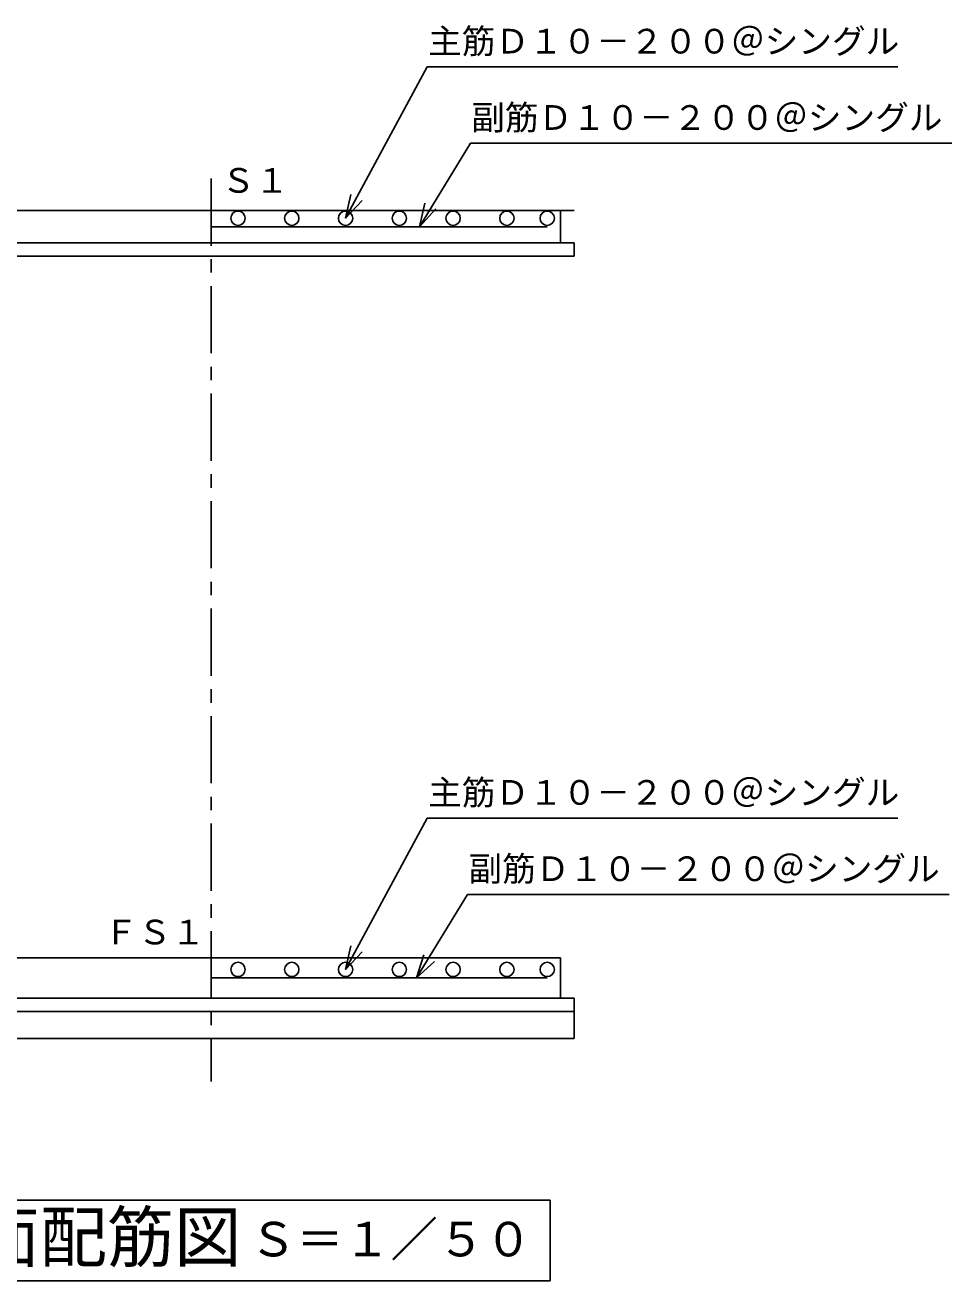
# Model space of a CAD drawing. Units: millimetres, scale not verified. Extents: x -14850 to 14850, y -10500 to 10500.
# Drawn here: x 120 to 3567, y -912 to 3760 of the extents above; entities that cross this region are included whole.
import ezdxf
from ezdxf.enums import TextEntityAlignment as Align

# ---------------------------------------------------------------- set-up
doc = ezdxf.new("R2010")
doc.units = ezdxf.units.MM
doc.header["$LTSCALE"] = 50
doc.linetypes.add('CHAIN1', pattern=[8, 5, -1, 1, -1])
doc.linetypes.add('LONG_DASHED1', pattern=[7, 6, -1])
for name, color, linetype, lineweight in [('0-0_躯体', 5, 'Continuous', 25), ('0-1_機器', 2, 'Continuous', 25), ('0-2_空気管', 3, 'Continuous', 25), ('0-3_水管', 3, 'Continuous', 25), ('0-8_00クル-フ-2製作', 3, 'Continuous', 25)]:
    doc.layers.add(name, color=color, linetype=linetype, lineweight=lineweight)
doc.styles.add('ＭＳ ゴシック', font='')
doc.styles.get('ＭＳ ゴシック').set_extended_font_data('MS Gothic')

msp = doc.modelspace()

# ---------------------------------------------------------------- linework, layer by layer
at = {"layer": '0-0_躯体', "color": 2}
msp.add_line((2111.79, 3069.95), (2111.79, 2949.95), dxfattribs=at)
at = {"layer": '0-0_躯体', "color": 3}
for p, q in [((811.79, 3009.95), (2061.79, 3009.95)), ((811.79, 214.95), (2061.79, 214.95))]:
    msp.add_line(p, q, dxfattribs=at)
at = {"layer": '0-0_躯体', "color": 2, "linetype": 'LONG_DASHED1'}
msp.add_line((1446.29, 289.95), (177.3, 289.95), dxfattribs=at)
at = {"layer": '0-1_機器'}
for p, q in [((1615.66, 3604.33), (1311.79, 3041.35)), ((1615.66, 3604.33), (3365.63, 3604.33)), ((1776.17, 3320.37), (1586.37, 3009.96)), ((1776.17, 3320.37), (3567.14, 3320.37)), ((1311.79, 3041.35), (1331.8, 3129.1)), ((1311.79, 3041.35), (1372.99, 3107.34)), ((1586.37, 3009.96), (1606.38, 3097.7)), ((-1871.51, 3069.95), (2161.79, 3069.95)), ((1586.37, 3009.96), (1647.57, 3075.95)), ((2161.79, 2949.95), (-538.21, 2949.95)), ((2161.79, 2949.95), (2161.79, 2899.95)), ((2161.79, 2899.95), (-538.21, 2899.95)), ((1615.66, 809.33), (1311.79, 246.35)), ((1615.66, 809.33), (3365.63, 809.33)), ((1765.86, 525.37), (1576.06, 214.96)), ((1765.86, 525.37), (3556.83, 525.37)), ((1311.79, 246.35), (1331.8, 334.1)), ((-488.21, 289.95), (2111.79, 289.95)), ((1311.79, 246.35), (1372.99, 312.34)), ((1576.06, 214.96), (1603.34, 300.72)), ((2111.79, 289.95), (2111.79, 139.95)), ((1576.06, 214.96), (1642.57, 275.59)), ((2161.79, 139.95), (-538.21, 139.95)), ((2161.79, -10.05), (2161.79, 139.95)), ((2161.79, 89.95), (-538.21, 89.95)), ((2161.79, -10.05), (-538.21, -10.05))]:
    msp.add_line(p, q, dxfattribs=at)
at = {"layer": '0-2_空気管', "linetype": 'CHAIN1'}
msp.add_line((811.79, 3188.98), (811.79, -170.08), dxfattribs=at)
at = {"layer": '0-3_水管'}
for p, q in [((-486.76, -612.19), (2073.25, -612.19)), ((2073.25, -912.19), (2073.25, -612.19)), ((-486.76, -912.19), (2073.25, -912.19))]:
    msp.add_line(p, q, dxfattribs=at)
at = {"layer": '0-8_00クル-フ-2製作'}
for centre in [(911.79, 3041.36), (1111.79, 3041.36), (1311.79, 3041.35), (1511.79, 3041.35), (1711.79, 3041.36), (1911.79, 3041.36), (2061.79, 3041.36), (911.79, 246.36), (1111.79, 246.36), (1311.79, 246.35), (1511.79, 246.35), (1711.79, 246.36), (1911.79, 246.36), (2061.79, 246.36)]:
    msp.add_circle(centre, 26.67, dxfattribs=at)

# ---------------------------------------------------------------- texts
at = {"layer": '0-1_機器', "color": 4, "style": 'ＭＳ ゴシック'}
for s, p in [('主筋Ｄ１０－２００＠シングル', (1618.76, 3626.71)), ('副筋Ｄ１０－２００＠シングル', (1779.27, 3342.74)), ('主筋Ｄ１０－２００＠シングル', (1618.76, 831.71)), ('副筋Ｄ１０－２００＠シングル', (1768.96, 547.74))]:
    msp.add_text(s, height=91.79, dxfattribs=at).set_placement(p, align=Align.BOTTOM_LEFT)
at = {"layer": '0-3_水管', "color": 4, "style": 'ＭＳ ゴシック'}
for s, height, p in [('Ｓ１', 91.79, (850.02, 3108.75)), ('ＦＳ１', 91.79, (413.67, 312.14)), ('断面配筋図', 183.3, (-325.56, -895.57)), ('Ｓ＝１／５０', 128.4, (954.11, -859.52))]:
    msp.add_text(s, height=height, dxfattribs=at).set_placement(p, align=Align.BOTTOM_LEFT)

doc.saveas('drawing.dxf')
